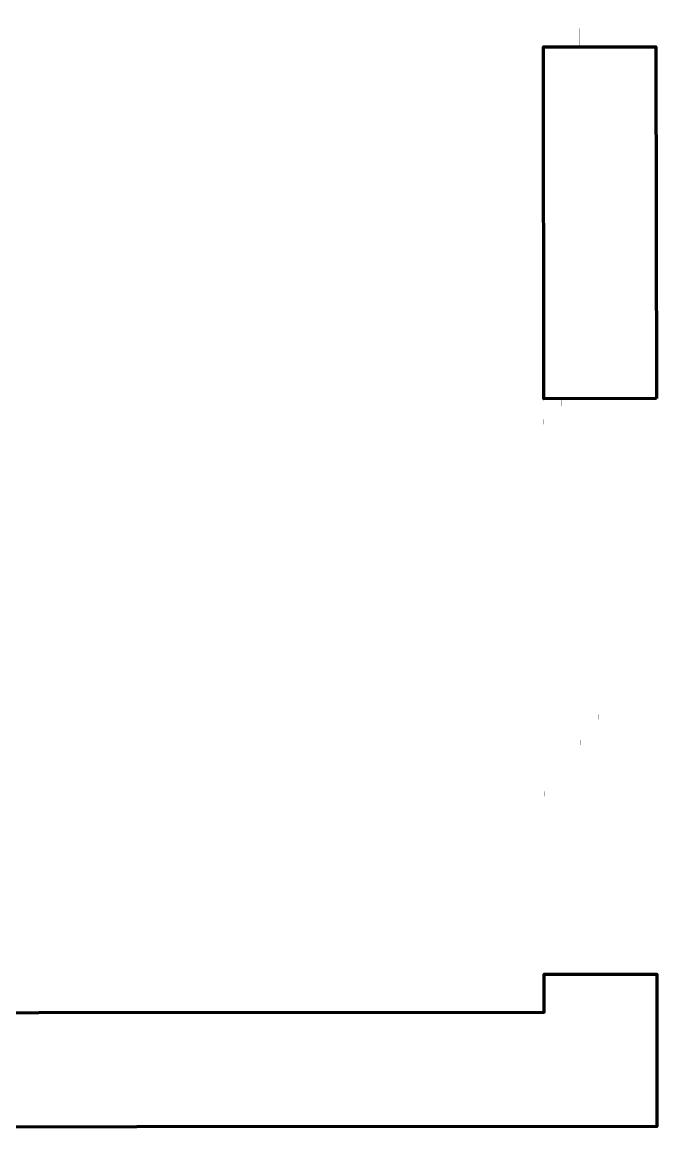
# Model space of a CAD drawing. Header units: metres. Extents: x -6.2 to 4.5, y -5 to 2.9.
# Drawn here: x 3.075 to 4.484, y -5.037 to -2.584 of the extents above; entities that cross this region are included whole.
import ezdxf

# ---------------------------------------------------------------- set-up
doc = ezdxf.new("R2010")
doc.units = ezdxf.units.M
doc.header["$LTSCALE"] = 10
doc.layers.get('0').update_dxf_attribs({"linetype": 'CONTINUOUS', "lineweight": 100})
for name, color, linetype, lineweight in [('roomitems', 2, 'CONTINUOUS', 100), ('walls', 8, 'CONTINUOUS', 100), ('windows', 3, 'CONTINUOUS', 100)]:
    doc.layers.add(name, color=color, linetype=linetype, lineweight=lineweight)

# ---------------------------------------------------------------- blocks, each defined once
blk = doc.blocks.new('W-0-0')
at = {"color": 0}
for points, const_width in [([(-532, 60), (-638.5, 60)], 0.01), ([(-638.5, 60), (-638.5, 50)], 0.01), ([(-532, 60), (-638.5, 60)], 0.01), ([(-631.8, 60), (-638.5, 60)], 0.01), ([(-638.5, 60), (-638.5, 50)], 0.01), ([(-638.5, 50), (-638.5, 40)], 0.01), ([(-638.5, 50), (-638.5, 40)], 0.01), ([(-625.1, 60), (-631.8, 60)], 0.01), ([(-618.5, 60), (-625.1, 60)], 0.01), ([(-611.8, 60), (-618.5, 60)], 0.01), ([(-605.1, 60), (-611.8, 60)], 0.01), ([(-598.5, 60), (-605.1, 60)], 0.01), ([(-591.8, 60), (-598.5, 60)], 0.01), ([(-585.1, 60), (-591.8, 60)], 0.01), ([(-578.5, 60), (-585.1, 60)], 0.01), ([(-571.8, 60), (-578.5, 60)], 0.01), ([(-565.1, 60), (-571.8, 60)], 0.01), ([(-558.5, 60), (-565.1, 60)], 0.01), ([(-558.5, 60), (-558.5, 60)], 0.01), ([(-425.6, 60), (-532, 60)], 0.01), ([(-425.6, 60), (-532, 60)], 0.01), ([(-319.2, 60), (-425.6, 60)], 0.01), ([(-319.2, 60), (-425.6, 60)], 0.01), ([(-212.8, 60), (-319.2, 60)], 0.01), ([(-212.8, 60), (-319.2, 60)], 0.01), ([(-106.4, 60), (-212.8, 60)], 0.01), ([(-106.4, 60), (-212.8, 60)], 0.01), ([(0, 60), (-106.4, 60)], 0.01), ([(0, 60), (-106.4, 60)], 0.01), ([(106.4, 60), (0, 60)], 0.01), ([(106.4, 60), (0, 60)], 0.01), ([(212.8, 60), (106.4, 60)], 0.01), ([(212.8, 60), (106.4, 60)], 0.01), ([(319.2, 60), (212.8, 60)], 0.01), ([(319.2, 60), (212.8, 60)], 0.01), ([(425.6, 60), (319.2, 60)], 0.01), ([(425.6, 60), (319.2, 60)], 0.01), ([(532, 60), (425.6, 60)], 0.01), ([(532, 60), (425.6, 60)], 0.01), ([(638.5, 60), (532, 60)], 0.01), ([(638.5, 60), (532, 60)], 0.01), ([(565.1, 60), (558.5, 60)], 0.01), ([(571.8, 60), (565.1, 60)], 0.01), ([(578.5, 60), (571.8, 60)], 0.01), ([(585.1, 60), (578.5, 60)], 0.01), ([(591.8, 60), (585.1, 60)], 0.01), ([(598.5, 60), (591.8, 60)], 0.01), ([(605.1, 60), (598.5, 60)], 0.01), ([(611.8, 60), (605.1, 60)], 0.01), ([(618.5, 60), (611.8, 60)], 0.01), ([(625.1, 60), (618.5, 60)], 0.01), ([(631.8, 60), (625.1, 60)], 0.01), ([(638.5, 60), (631.8, 60)], 0.01), ([(638.5, 50), (638.5, 60)], 0.01), ([(638.5, 60), (638.5, 60)], 0.01), ([(638.5, 50), (638.5, 60)], 0.01), ([(638.5, 40), (638.5, 50)], 0.01), ([(638.5, 40), (638.5, 50)], 0.01), ([(-638.5, 40), (-638.5, 30)], 0.01), ([(-638.5, 40), (-638.5, 30)], 0.01), ([(-638.5, 30), (-638.5, 20)], 0.01), ([(-638.5, 30), (-638.5, 20)], 0.01), ([(638.5, 30), (638.5, 40)], 0.01), ([(638.5, 30), (638.5, 40)], 0.01), ([(638.5, 20), (638.5, 30)], 0.01), ([(638.5, 20), (638.5, 30)], 0.01), ([(-638.5, 20), (-638.5, 10)], 0.01), ([(-638.5, 20), (-638.5, 10)], 0.01), ([(-638.5, 10), (-638.5, 0)], 0.01), ([(-638.5, 10), (-638.5, 0)], 0.01), ([(-638.5, 0), (-638.5, -10)], 0.01), ([(-638.5, 0), (-638.5, -10)], 0.01), ([(-40, 20), (-40, 20)], 0.04), ([(-40, 20), (-33.3, 20)], 0.04), ([(-33.3, 20), (-26.7, 20)], 0.04), ([(-26.7, 20), (-20, 20)], 0.04), ([(-20, 20), (-13.3, 20)], 0.04), ([(-13.3, 20), (-6.7, 20)], 0.04), ([(-6.7, 20), (0, 20)], 0.04), ([(0, 20), (0, 20)], 0.01), ([(0, 20), (53.2, 20)], 0.01), ([(0, 20), (6.7, 20)], 0.04), ([(6.7, 20), (13.3, 20)], 0.04), ([(13.3, 20), (20, 20)], 0.04), ([(20, 20), (26.7, 20)], 0.04), ([(26.7, 20), (33.3, 20)], 0.04), ([(33.3, 20), (40, 20)], 0.04), ([(53.2, 20), (106.4, 20)], 0.01), ([(106.4, 20), (159.6, 20)], 0.01), ([(159.6, 20), (212.8, 20)], 0.01), ([(212.8, 20), (266, 20)], 0.01), ([(266, 20), (319.2, 20)], 0.01), ([(319.2, 20), (372.4, 20)], 0.01), ([(372.4, 20), (425.6, 20)], 0.01), ([(425.6, 20), (478.8, 20)], 0.01), ([(478.8, 20), (532, 20)], 0.01), ([(532, 20), (585.3, 20)], 0.01), ([(558.5, 20), (558.5, 20)], 0.04), ([(558.5, 20), (565.1, 20)], 0.04), ([(565.1, 20), (571.8, 20)], 0.04), ([(571.8, 20), (578.5, 20)], 0.04), ([(578.5, 20), (585.1, 20)], 0.04), ([(585.1, 20), (591.8, 20)], 0.04), ([(585.3, 20), (638.5, 20)], 0.01), ([(591.8, 20), (598.5, 20)], 0.04), ([(598.5, 20), (605.1, 20)], 0.04), ([(605.1, 20), (611.8, 20)], 0.04), ([(611.8, 20), (618.5, 20)], 0.04), ([(618.5, 20), (625.1, 20)], 0.04), ([(625.1, 20), (631.8, 20)], 0.04), ([(631.8, 20), (638.5, 20)], 0.04), ([(638.5, 10), (638.5, 20)], 0.01), ([(638.5, 10), (638.5, 20)], 0.01), ([(638.5, 0), (638.5, 10)], 0.01), ([(638.5, 0), (638.5, 10)], 0.01), ([(638.5, -10), (638.5, 0)], 0.01), ([(638.5, -10), (638.5, 0)], 0.01), ([(-638.5, -10), (-638.5, -20)], 0.01), ([(-638.5, -10), (-638.5, -20)], 0.01), ([(-638.5, -20), (-638.5, -30)], 0.01), ([(-638.5, -20), (-638.5, -20)], 0.01), ([(-638.5, -20), (-585.3, -20)], 0.01), ([(-638.5, -20), (-638.5, -30)], 0.01), ([(-638.5, -20), (-638.5, -20)], 0.04), ([(-638.5, -20), (-631.8, -20)], 0.04), ([(-631.8, -20), (-625.1, -20)], 0.04), ([(-625.1, -20), (-618.5, -20)], 0.04), ([(-618.5, -20), (-611.8, -20)], 0.04), ([(-611.8, -20), (-605.1, -20)], 0.04), ([(-605.1, -20), (-598.5, -20)], 0.04), ([(-598.5, -20), (-591.8, -20)], 0.04), ([(-591.8, -20), (-585.1, -20)], 0.04), ([(-585.3, -20), (-532, -20)], 0.01), ([(-585.1, -20), (-578.5, -20)], 0.04), ([(-578.5, -20), (-571.8, -20)], 0.04), ([(-571.8, -20), (-565.1, -20)], 0.04), ([(-565.1, -20), (-558.5, -20)], 0.04), ([(-532, -20), (-478.8, -20)], 0.01), ([(-478.8, -20), (-425.6, -20)], 0.01), ([(-425.6, -20), (-372.4, -20)], 0.01), ([(-372.4, -20), (-319.2, -20)], 0.01), ([(-319.2, -20), (-266, -20)], 0.01), ([(-266, -20), (-212.8, -20)], 0.01), ([(-212.8, -20), (-159.6, -20)], 0.01), ([(-159.6, -20), (-106.4, -20)], 0.01), ([(-106.4, -20), (-53.2, -20)], 0.01), ([(-53.2, -20), (0, -20)], 0.01), ([(-40, -20), (-40, -20)], 0.04), ([(-40, -20), (-33.3, -20)], 0.04), ([(-33.3, -20), (-26.7, -20)], 0.04), ([(-26.7, -20), (-20, -20)], 0.04), ([(-20, -20), (-13.3, -20)], 0.04), ([(-13.3, -20), (-6.7, -20)], 0.04), ([(-6.7, -20), (0, -20)], 0.04), ([(0, -20), (6.7, -20)], 0.04), ([(6.7, -20), (13.3, -20)], 0.04), ([(13.3, -20), (20, -20)], 0.04), ([(20, -20), (26.7, -20)], 0.04), ([(26.7, -20), (33.3, -20)], 0.04), ([(33.3, -20), (40, -20)], 0.04), ([(638.5, -20), (638.5, -10)], 0.01), ([(638.5, -20), (638.5, -10)], 0.01), ([(638.5, -30), (638.5, -20)], 0.01), ([(638.5, -30), (638.5, -20)], 0.01), ([(-638.5, -30), (-638.5, -40)], 0.01), ([(-638.5, -30), (-638.5, -40)], 0.01), ([(-638.5, -40), (-638.5, -50)], 0.01), ([(-638.5, -40), (-638.5, -50)], 0.01), ([(638.5, -40), (638.5, -30)], 0.01), ([(638.5, -40), (638.5, -30)], 0.01), ([(638.5, -50), (638.5, -40)], 0.01), ([(638.5, -50), (638.5, -40)], 0.01), ([(-638.5, -50), (-638.5, -60)], 0.01), ([(-638.5, -50), (-638.5, -60)], 0.01), ([(-638.5, -60), (-638.5, -60)], 0.01), ([(-638.5, -60), (-532, -60)], 0.01), ([(-638.5, -60), (-638.5, -60)], 0.01), ([(-638.5, -60), (-638.5, -60)], 0.01), ([(-638.5, -60), (-638.5, -60)], 0.01), ([(-638.5, -60), (-532, -60)], 0.01), ([(-638.5, -60), (-631.8, -60)], 0.01), ([(-631.8, -60), (-625.1, -60)], 0.01), ([(-625.1, -60), (-618.5, -60)], 0.01), ([(-618.5, -60), (-611.8, -60)], 0.01), ([(-611.8, -60), (-605.1, -60)], 0.01), ([(-605.1, -60), (-598.5, -60)], 0.01), ([(-598.5, -60), (-591.8, -60)], 0.01), ([(-591.8, -60), (-585.1, -60)], 0.01), ([(-585.1, -60), (-578.5, -60)], 0.01), ([(-578.5, -60), (-571.8, -60)], 0.01), ([(-571.8, -60), (-565.1, -60)], 0.01), ([(-565.1, -60), (-558.5, -60)], 0.01), ([(-532, -60), (-425.6, -60)], 0.01), ([(-532, -60), (-425.6, -60)], 0.01), ([(-425.6, -60), (-319.2, -60)], 0.01), ([(-425.6, -60), (-319.2, -60)], 0.01), ([(-319.2, -60), (-212.8, -60)], 0.01), ([(-319.2, -60), (-212.8, -60)], 0.01), ([(-212.8, -60), (-106.4, -60)], 0.01), ([(-212.8, -60), (-106.4, -60)], 0.01), ([(-106.4, -60), (0, -60)], 0.01), ([(-106.4, -60), (0, -60)], 0.01), ([(0, -60), (106.4, -60)], 0.01), ([(0, -60), (106.4, -60)], 0.01), ([(106.4, -60), (212.8, -60)], 0.01), ([(106.4, -60), (212.8, -60)], 0.01), ([(212.8, -60), (319.2, -60)], 0.01), ([(212.8, -60), (319.2, -60)], 0.01), ([(319.2, -60), (425.6, -60)], 0.01), ([(319.2, -60), (425.6, -60)], 0.01), ([(425.6, -60), (532, -60)], 0.01), ([(425.6, -60), (532, -60)], 0.01), ([(532, -60), (638.5, -60)], 0.01), ([(532, -60), (638.5, -60)], 0.01), ([(558.5, -60), (558.5, -60)], 0.01), ([(558.5, -60), (565.1, -60)], 0.01), ([(565.1, -60), (571.8, -60)], 0.01), ([(571.8, -60), (578.5, -60)], 0.01), ([(578.5, -60), (585.1, -60)], 0.01), ([(585.1, -60), (591.8, -60)], 0.01), ([(591.8, -60), (598.5, -60)], 0.01), ([(598.5, -60), (605.1, -60)], 0.01), ([(605.1, -60), (611.8, -60)], 0.01), ([(611.8, -60), (618.5, -60)], 0.01), ([(618.5, -60), (625.1, -60)], 0.01), ([(625.1, -60), (631.8, -60)], 0.01), ([(631.8, -60), (638.5, -60)], 0.01), ([(638.5, -60), (638.5, -50)], 0.01), ([(638.5, -60), (638.5, -50)], 0.01)]:
    blk.add_lwpolyline(points, dxfattribs=dict(at, const_width=const_width))
blk = doc.blocks.new('W-0-1')
at = {"color": 0}
for points, const_width in [([(-416.7, 60), (-500, 60)], 0.01), ([(-500, 60), (-500, 50)], 0.01), ([(-416.7, 60), (-500, 60)], 0.01), ([(-493.3, 60), (-500, 60)], 0.01), ([(-500, 60), (-500, 50)], 0.01), ([(-500, 50), (-500, 40)], 0.01), ([(-500, 50), (-500, 40)], 0.01), ([(-486.7, 60), (-493.3, 60)], 0.01), ([(-480, 60), (-486.7, 60)], 0.01), ([(-473.3, 60), (-480, 60)], 0.01), ([(-466.7, 60), (-473.3, 60)], 0.01), ([(-460, 60), (-466.7, 60)], 0.01), ([(-453.3, 60), (-460, 60)], 0.01), ([(-446.7, 60), (-453.3, 60)], 0.01), ([(-440, 60), (-446.7, 60)], 0.01), ([(-433.3, 60), (-440, 60)], 0.01), ([(-426.7, 60), (-433.3, 60)], 0.01), ([(-420, 60), (-426.7, 60)], 0.01), ([(-420, 60), (-420, 60)], 0.01), ([(-333.3, 60), (-416.7, 60)], 0.01), ([(-333.3, 60), (-416.7, 60)], 0.01), ([(-250, 60), (-333.3, 60)], 0.01), ([(-250, 60), (-333.3, 60)], 0.01), ([(-166.7, 60), (-250, 60)], 0.01), ([(-166.7, 60), (-250, 60)], 0.01), ([(-83.3, 60), (-166.7, 60)], 0.01), ([(-83.3, 60), (-166.7, 60)], 0.01), ([(0, 60), (-83.3, 60)], 0.01), ([(0, 60), (-83.3, 60)], 0.01), ([(83.3, 60), (0, 60)], 0.01), ([(83.3, 60), (0, 60)], 0.01), ([(166.7, 60), (83.3, 60)], 0.01), ([(166.7, 60), (83.3, 60)], 0.01), ([(250, 60), (166.7, 60)], 0.01), ([(250, 60), (166.7, 60)], 0.01), ([(333.3, 60), (250, 60)], 0.01), ([(333.3, 60), (250, 60)], 0.01), ([(416.7, 60), (333.3, 60)], 0.01), ([(416.7, 60), (333.3, 60)], 0.01), ([(500, 60), (416.7, 60)], 0.01), ([(500, 60), (416.7, 60)], 0.01), ([(426.7, 60), (420, 60)], 0.01), ([(433.3, 60), (426.7, 60)], 0.01), ([(440, 60), (433.3, 60)], 0.01), ([(446.7, 60), (440, 60)], 0.01), ([(453.3, 60), (446.7, 60)], 0.01), ([(460, 60), (453.3, 60)], 0.01), ([(466.7, 60), (460, 60)], 0.01), ([(473.3, 60), (466.7, 60)], 0.01), ([(480, 60), (473.3, 60)], 0.01), ([(486.7, 60), (480, 60)], 0.01), ([(493.3, 60), (486.7, 60)], 0.01), ([(500, 60), (493.3, 60)], 0.01), ([(500, 50), (500, 60)], 0.01), ([(500, 60), (500, 60)], 0.01), ([(500, 50), (500, 60)], 0.01), ([(500, 40), (500, 50)], 0.01), ([(500, 40), (500, 50)], 0.01), ([(-500, 40), (-500, 30)], 0.01), ([(-500, 40), (-500, 30)], 0.01), ([(-500, 30), (-500, 20)], 0.01), ([(-500, 30), (-500, 20)], 0.01), ([(500, 30), (500, 40)], 0.01), ([(500, 30), (500, 40)], 0.01), ([(500, 20), (500, 30)], 0.01), ([(500, 20), (500, 30)], 0.01), ([(-500, 20), (-500, 10)], 0.01), ([(-500, 20), (-500, 20)], 0.01), ([(-500, 20), (-416.7, 20)], 0.01), ([(-500, 20), (-500, 10)], 0.01), ([(-500, 20), (-500, 20)], 0.04), ([(-500, 20), (-493.3, 20)], 0.04), ([(-500, 10), (-500, 0)], 0.01), ([(-500, 10), (-500, 0)], 0.01), ([(-500, 0), (-500, -10)], 0.01), ([(-500, 0), (-500, -10)], 0.01), ([(-493.3, 20), (-486.7, 20)], 0.04), ([(-486.7, 20), (-480, 20)], 0.04), ([(-480, 20), (-473.3, 20)], 0.04), ([(-473.3, 20), (-466.7, 20)], 0.04), ([(-466.7, 20), (-460, 20)], 0.04), ([(-460, 20), (-453.3, 20)], 0.04), ([(-453.3, 20), (-446.7, 20)], 0.04), ([(-446.7, 20), (-440, 20)], 0.04), ([(-440, 20), (-433.3, 20)], 0.04), ([(-433.3, 20), (-426.7, 20)], 0.04), ([(-426.7, 20), (-420, 20)], 0.04), ([(-416.7, 20), (-333.3, 20)], 0.01), ([(-333.3, 20), (-250, 20)], 0.01), ([(-250, 20), (-166.7, 20)], 0.01), ([(-166.7, 20), (-83.3, 20)], 0.01), ([(-83.3, 20), (0, 20)], 0.01), ([(0, 20), (83.3, 20)], 0.01), ([(83.3, 20), (166.7, 20)], 0.01), ([(166.7, 20), (250, 20)], 0.01), ([(250, 20), (333.3, 20)], 0.01), ([(333.3, 20), (416.7, 20)], 0.01), ([(416.7, 20), (500, 20)], 0.01), ([(420, 20), (420, 20)], 0.04), ([(420, 20), (426.7, 20)], 0.04), ([(426.7, 20), (433.3, 20)], 0.04), ([(433.3, 20), (440, 20)], 0.04), ([(440, 20), (446.7, 20)], 0.04), ([(446.7, 20), (453.3, 20)], 0.04), ([(453.3, 20), (460, 20)], 0.04), ([(460, 20), (466.7, 20)], 0.04), ([(466.7, 20), (473.3, 20)], 0.04), ([(473.3, 20), (480, 20)], 0.04), ([(480, 20), (486.7, 20)], 0.04), ([(486.7, 20), (493.3, 20)], 0.04), ([(493.3, 20), (500, 20)], 0.04), ([(500, 10), (500, 20)], 0.01), ([(500, 10), (500, 20)], 0.01), ([(500, 0), (500, 10)], 0.01), ([(500, 0), (500, 10)], 0.01), ([(500, -10), (500, 0)], 0.01), ([(500, -10), (500, 0)], 0.01), ([(-500, -10), (-500, -20)], 0.01), ([(-500, -10), (-500, -20)], 0.01), ([(-500, -20), (-500, -30)], 0.01), ([(-500, -20), (-500, -20)], 0.01), ([(-500, -20), (-416.7, -20)], 0.01), ([(-500, -20), (-500, -30)], 0.01), ([(-500, -20), (-500, -20)], 0.04), ([(-500, -20), (-493.3, -20)], 0.04), ([(-493.3, -20), (-486.7, -20)], 0.04), ([(-486.7, -20), (-480, -20)], 0.04), ([(-480, -20), (-473.3, -20)], 0.04), ([(-473.3, -20), (-466.7, -20)], 0.04), ([(-466.7, -20), (-460, -20)], 0.04), ([(-460, -20), (-453.3, -20)], 0.04), ([(-453.3, -20), (-446.7, -20)], 0.04), ([(-446.7, -20), (-440, -20)], 0.04), ([(-440, -20), (-433.3, -20)], 0.04), ([(-433.3, -20), (-426.7, -20)], 0.04), ([(-426.7, -20), (-420, -20)], 0.04), ([(-416.7, -20), (-333.3, -20)], 0.01), ([(-333.3, -20), (-250, -20)], 0.01), ([(-250, -20), (-166.7, -20)], 0.01), ([(-166.7, -20), (-83.3, -20)], 0.01), ([(-83.3, -20), (0, -20)], 0.01), ([(0, -20), (83.3, -20)], 0.01), ([(83.3, -20), (166.7, -20)], 0.01), ([(166.7, -20), (250, -20)], 0.01), ([(250, -20), (333.3, -20)], 0.01), ([(333.3, -20), (416.7, -20)], 0.01), ([(416.7, -20), (500, -20)], 0.01), ([(420, -20), (420, -20)], 0.04), ([(420, -20), (426.7, -20)], 0.04), ([(426.7, -20), (433.3, -20)], 0.04), ([(433.3, -20), (440, -20)], 0.04), ([(440, -20), (446.7, -20)], 0.04), ([(446.7, -20), (453.3, -20)], 0.04), ([(453.3, -20), (460, -20)], 0.04), ([(460, -20), (466.7, -20)], 0.04), ([(466.7, -20), (473.3, -20)], 0.04), ([(473.3, -20), (480, -20)], 0.04), ([(480, -20), (486.7, -20)], 0.04), ([(486.7, -20), (493.3, -20)], 0.04), ([(493.3, -20), (500, -20)], 0.04), ([(500, -20), (500, -10)], 0.01), ([(500, -20), (500, -10)], 0.01), ([(500, -30), (500, -20)], 0.01), ([(500, -30), (500, -20)], 0.01), ([(-500, -30), (-500, -40)], 0.01), ([(-500, -30), (-500, -40)], 0.01), ([(-500, -40), (-500, -50)], 0.01), ([(-500, -40), (-500, -50)], 0.01), ([(500, -40), (500, -30)], 0.01), ([(500, -40), (500, -30)], 0.01), ([(500, -50), (500, -40)], 0.01), ([(500, -50), (500, -40)], 0.01), ([(-500, -50), (-500, -60)], 0.01), ([(-500, -50), (-500, -60)], 0.01), ([(-500, -60), (-500, -60)], 0.01), ([(-500, -60), (-416.7, -60)], 0.01), ([(-500, -60), (-500, -60)], 0.01), ([(-500, -60), (-500, -60)], 0.01), ([(-500, -60), (-500, -60)], 0.01), ([(-500, -60), (-500, -60)], 0.01), ([(-500, -60), (-500, -60)], 0.01), ([(-500, -60), (-500, -60)], 0.01), ([(-500, -60), (-500, -60)], 0.01), ([(-500, -60), (-500, -60)], 0.01), ([(-500, -60), (-500, -60)], 0.01), ([(-500, -60), (-500, -60)], 0.01), ([(-500, -60), (-500, -60)], 0.01), ([(-500, -60), (-500, -60)], 0.01), ([(-500, -60), (-500, -60)], 0.01), ([(-500, -60), (-500, -60)], 0.01), ([(-500, -60), (-500, -60)], 0.01), ([(-500, -60), (-416.7, -60)], 0.01), ([(-500, -60), (-493.3, -60)], 0.01), ([(-493.3, -60), (-486.7, -60)], 0.01), ([(-486.7, -60), (-480, -60)], 0.01), ([(-480, -60), (-473.3, -60)], 0.01), ([(-473.3, -60), (-466.7, -60)], 0.01), ([(-466.7, -60), (-460, -60)], 0.01), ([(-460, -60), (-453.3, -60)], 0.01), ([(-453.3, -60), (-446.7, -60)], 0.01), ([(-446.7, -60), (-440, -60)], 0.01), ([(-440, -60), (-433.3, -60)], 0.01), ([(-433.3, -60), (-426.7, -60)], 0.01), ([(-426.7, -60), (-420, -60)], 0.01), ([(-416.7, -60), (-333.3, -60)], 0.01), ([(-416.7, -60), (-333.3, -60)], 0.01), ([(-333.3, -60), (-250, -60)], 0.01), ([(-333.3, -60), (-250, -60)], 0.01), ([(-250, -60), (-166.7, -60)], 0.01), ([(-250, -60), (-166.7, -60)], 0.01), ([(-166.7, -60), (-83.3, -60)], 0.01), ([(-166.7, -60), (-83.3, -60)], 0.01), ([(-83.3, -60), (0, -60)], 0.01), ([(-83.3, -60), (0, -60)], 0.01), ([(0, -60), (83.3, -60)], 0.01), ([(0, -60), (83.3, -60)], 0.01), ([(83.3, -60), (166.7, -60)], 0.01), ([(83.3, -60), (166.7, -60)], 0.01), ([(166.7, -60), (250, -60)], 0.01), ([(166.7, -60), (250, -60)], 0.01), ([(250, -60), (333.3, -60)], 0.01), ([(250, -60), (333.3, -60)], 0.01), ([(333.3, -60), (416.7, -60)], 0.01), ([(333.3, -60), (416.7, -60)], 0.01), ([(416.7, -60), (500, -60)], 0.01), ([(416.7, -60), (500, -60)], 0.01), ([(420, -60), (420, -60)], 0.01), ([(420, -60), (426.7, -60)], 0.01), ([(426.7, -60), (433.3, -60)], 0.01), ([(433.3, -60), (440, -60)], 0.01), ([(440, -60), (446.7, -60)], 0.01), ([(446.7, -60), (453.3, -60)], 0.01), ([(453.3, -60), (460, -60)], 0.01), ([(460, -60), (466.7, -60)], 0.01), ([(466.7, -60), (473.3, -60)], 0.01), ([(473.3, -60), (480, -60)], 0.01), ([(480, -60), (486.7, -60)], 0.01), ([(486.7, -60), (493.3, -60)], 0.01), ([(493.3, -60), (500, -60)], 0.01), ([(500, -60), (500, -50)], 0.01), ([(500, -60), (500, -50)], 0.01)]:
    blk.add_lwpolyline(points, dxfattribs=dict(at, const_width=const_width))
blk = doc.blocks.new('F-0-4')
at = {"color": 0, "const_width": 0.01}
for points in [[(-395.9, 175), (-395.9, 175)], [(-395.9, 175), (-329.9, 175)], [(-395.9, 145.8), (-395.9, 175)], [(-395.9, 175), (-395.9, 175)], [(-395.9, 175), (-395.9, 175)], [(-329.9, 175), (-263.9, 175)], [(-263.9, 175), (-197.9, 175)], [(-197.9, 175), (-132, 175)], [(-132, 175), (-66, 175)], [(-66, 175), (0, 175)], [(0, 175), (66, 175)], [(66, 175), (132, 175)], [(132, 175), (197.9, 175)], [(197.9, 175), (263.9, 175)], [(263.9, 175), (329.9, 175)], [(329.9, 175), (395.9, 175)], [(395.9, 175), (395.9, 145.8)], [(-395.9, 116.6), (-395.9, 145.8)], [(395.9, 145.8), (395.9, 116.6)], [(-395.9, 87.5), (-395.9, 116.6)], [(395.9, 116.6), (395.9, 87.5)], [(-395.9, 58.3), (-395.9, 87.5)], [(395.9, 87.5), (395.9, 58.3)], [(-395.9, 29.2), (-395.9, 58.3)], [(395.9, 58.3), (395.9, 29.2)], [(-395.9, 0), (-395.9, 29.2)], [(395.9, 29.2), (395.9, 0)], [(-395.9, -29.2), (-395.9, 0)], [(395.9, 0), (395.9, -29.2)], [(-395.9, -58.3), (-395.9, -29.2)], [(395.9, -29.2), (395.9, -58.3)], [(-395.9, -87.5), (-395.9, -58.3)], [(395.9, -58.3), (395.9, -87.5)], [(-395.9, -116.6), (-395.9, -87.5)], [(395.9, -87.5), (395.9, -116.6)], [(-395.9, -145.8), (-395.9, -116.6)], [(395.9, -116.6), (395.9, -145.8)], [(-395.9, -175), (-395.9, -145.8)], [(395.9, -145.8), (395.9, -175)], [(-395.9, -175), (-395.9, -175)], [(-395.9, -175), (-329.9, -175)], [(-329.9, -175), (-395.9, -175)], [(-329.9, -175), (-263.9, -175)], [(-263.9, -175), (-329.9, -175)], [(-263.9, -175), (-197.9, -175)], [(-197.9, -175), (-263.9, -175)], [(-197.9, -175), (-132, -175)], [(-132, -175), (-197.9, -175)], [(-132, -175), (-66, -175)], [(-66, -175), (-132, -175)], [(-66, -175), (0, -175)], [(0, -175), (-66, -175)], [(0, -175), (66, -175)], [(66, -175), (0, -175)], [(66, -175), (132, -175)], [(132, -175), (66, -175)], [(132, -175), (197.9, -175)], [(197.9, -175), (132, -175)], [(197.9, -175), (263.9, -175)], [(263.9, -175), (197.9, -175)], [(263.9, -175), (329.9, -175)], [(329.9, -175), (263.9, -175)], [(329.9, -175), (395.9, -175)], [(395.9, -175), (329.9, -175)]]:
    blk.add_lwpolyline(points, dxfattribs=at)
blk = doc.blocks.new('F-0-6')
at = {"color": 0, "const_width": 0.01}
for points in [[(-209.1, 204), (-209.1, 204)], [(-209.1, 204), (-174.3, 204)], [(-209.1, 171.2), (-209.1, 204)], [(-209.1, 204), (-209.1, 204)], [(-209.1, 204), (-209.1, 204)], [(-174.3, 204), (-139.4, 204)], [(-139.4, 204), (-104.6, 204)], [(-104.6, 204), (-69.7, 204)], [(-69.7, 204), (-34.9, 204)], [(-34.9, 204), (0, 204)], [(0, 204), (34.9, 204)], [(34.9, 204), (69.7, 204)], [(69.7, 204), (104.6, 204)], [(104.6, 204), (139.4, 204)], [(139.4, 204), (174.3, 204)], [(174.3, 204), (209.1, 204)], [(209.1, 204), (209.1, 171.2)], [(-209.1, 138.3), (-209.1, 171.2)], [(209.1, 171.2), (209.1, 138.3)], [(-209.1, 105.4), (-209.1, 138.3)], [(209.1, 138.3), (209.1, 105.4)], [(-209.1, 72.5), (-209.1, 105.4)], [(209.1, 105.4), (209.1, 72.5)], [(-209.1, 39.7), (-209.1, 72.5)], [(209.1, 72.5), (209.1, 39.7)], [(-209.1, 6.8), (-209.1, 39.7)], [(209.1, 39.7), (209.1, 6.8)], [(-209.1, -26.1), (-209.1, 6.8)], [(209.1, 6.8), (209.1, -26.1)], [(-209.1, -58.9), (-209.1, -26.1)], [(209.1, -26.1), (209.1, -58.9)], [(-209.1, -91.8), (-209.1, -58.9)], [(209.1, -58.9), (209.1, -91.8)], [(-209.1, -124.7), (-209.1, -91.8)], [(209.1, -91.8), (209.1, -124.7)], [(-209.1, -157.6), (-209.1, -124.7)], [(209.1, -124.7), (209.1, -157.6)], [(-209.1, -190.4), (-209.1, -157.6)], [(209.1, -157.6), (209.1, -190.4)], [(-174.3, -190.4), (-209.1, -190.4)], [(-209.1, -190.4), (-209.1, -190.4)], [(-209.1, -190.4), (-174.3, -190.4)], [(-209.1, -191.6), (-209.1, -190.4)], [(-209.1, -190.4), (-209.1, -190.4)], [(-209.1, -190.4), (-209.1, -190.4)], [(-209.1, -192.7), (-209.1, -191.6)], [(-209.1, -193.8), (-209.1, -192.7)], [(-209.1, -195), (-209.1, -193.8)], [(-209.1, -196.1), (-209.1, -195)], [(-209.1, -197.2), (-209.1, -196.1)], [(-139.4, -190.4), (-174.3, -190.4)], [(-174.3, -190.4), (-139.4, -190.4)], [(-104.6, -190.4), (-139.4, -190.4)], [(-139.4, -190.4), (-104.6, -190.4)], [(-69.7, -190.4), (-104.6, -190.4)], [(-104.6, -190.4), (-69.7, -190.4)], [(-34.9, -190.4), (-69.7, -190.4)], [(-69.7, -190.4), (-34.9, -190.4)], [(0, -190.4), (-34.9, -190.4)], [(-34.9, -190.4), (0, -190.4)], [(34.9, -190.4), (0, -190.4)], [(0, -190.4), (34.9, -190.4)], [(0, -191.6), (0, -190.4)], [(0, -192.7), (0, -191.6)], [(0, -193.8), (0, -192.7)], [(0, -195), (0, -193.8)], [(0, -196.1), (0, -195)], [(0, -197.2), (0, -196.1)], [(69.7, -190.4), (34.9, -190.4)], [(34.9, -190.4), (69.7, -190.4)], [(104.6, -190.4), (69.7, -190.4)], [(69.7, -190.4), (104.6, -190.4)], [(139.4, -190.4), (104.6, -190.4)], [(104.6, -190.4), (139.4, -190.4)], [(174.3, -190.4), (139.4, -190.4)], [(139.4, -190.4), (174.3, -190.4)], [(209.1, -190.4), (174.3, -190.4)], [(174.3, -190.4), (209.1, -190.4)], [(209.1, -190.4), (209.1, -191.6)], [(209.1, -191.6), (209.1, -192.7)], [(209.1, -192.7), (209.1, -193.8)], [(209.1, -193.8), (209.1, -195)], [(209.1, -195), (209.1, -196.1)], [(209.1, -196.1), (209.1, -197.2)], [(-209.1, -198.4), (-209.1, -197.2)], [(-209.1, -199.5), (-209.1, -198.4)], [(-209.1, -200.6), (-209.1, -199.5)], [(-209.1, -201.8), (-209.1, -200.6)], [(-209.1, -202.9), (-209.1, -201.8)], [(-209.1, -204), (-209.1, -202.9)], [(-174.3, -204), (-209.1, -204)], [(-139.4, -204), (-174.3, -204)], [(-104.6, -204), (-139.4, -204)], [(-69.7, -204), (-104.6, -204)], [(-34.9, -204), (-69.7, -204)], [(0, -204), (-34.9, -204)], [(-28.4, -212.5), (-28.3, -212.4)], [(-28.4, -212.6), (-28.4, -212.5)], [(-28.4, -212.5), (-28.4, -212.5)], [(-28.4, -212.7), (-28.4, -212.6)], [(-28.4, -212.8), (-28.4, -212.7)], [(-28.4, -212.9), (-28.4, -212.8)], [(-28.4, -213.6), (-28.4, -212.9)], [(-28.4, -214.2), (-28.4, -213.6)], [(-28.4, -214.9), (-28.4, -214.2)], [(-28.4, -215.6), (-28.4, -214.9)], [(-28.4, -216.3), (-28.4, -215.6)], [(-28.4, -217), (-28.4, -216.3)], [(-28.4, -217.6), (-28.4, -217)], [(-28.4, -218.3), (-28.4, -217.6)], [(-28.4, -219), (-28.4, -218.3)], [(-28.4, -219.7), (-28.4, -219)], [(-28.4, -220.4), (-28.4, -219.7)], [(-28.4, -221), (-28.4, -220.4)], [(-28.3, -212.4), (-28.3, -212.3)], [(-28.3, -212.3), (-28.2, -212.3)], [(-28.2, -212.3), (-28.2, -212.2)], [(-28.2, -212.2), (-28.1, -212.2)], [(-28.1, -212.2), (-28.1, -212.2)], [(-28.1, -212.2), (-28, -212.2)], [(-28, -212.2), (-28, -212.2)], [(-28, -212.2), (-27.6, -212.2)], [(-28, -212.2), (-28, -212.2)], [(-28, -212.2), (-28, -212.2)], [(-28, -212.2), (-28, -212.2)], [(-28, -212.2), (-28, -212.2)], [(-28, -212.2), (-28, -212.2)], [(-28, -212.2), (-28, -212.2)], [(-28, -212.2), (-28, -212.2)], [(-28, -212.2), (-28, -212.2)], [(-28, -212.2), (-28, -212.2)], [(-28, -212.2), (-28, -212.2)], [(-28, -212.2), (-28, -212.2)], [(-28, -212.2), (-28, -212.2)], [(-28, -212.2), (-28, -212.2)], [(-28, -212.2), (-28, -212.2)], [(-27.6, -204), (-27.6, -204)], [(-27.6, -204), (-27.3, -204)], [(-27.6, -204.7), (-27.6, -204)], [(-27.6, -204), (-27.6, -204)], [(-27.6, -204), (-27.6, -204)], [(-27.6, -205.4), (-27.6, -204.7)], [(-27.6, -206.1), (-27.6, -205.4)], [(-27.6, -206.8), (-27.6, -206.1)], [(-27.6, -207.4), (-27.6, -206.8)], [(-27.6, -208.1), (-27.6, -207.4)], [(-27.6, -208.8), (-27.6, -208.1)], [(-27.6, -209.5), (-27.6, -208.8)], [(-27.6, -210.2), (-27.6, -209.5)], [(-27.6, -210.8), (-27.6, -210.2)], [(-27.6, -211.5), (-27.6, -210.8)], [(-27.6, -212.2), (-27.6, -211.5)], [(-27.3, -212.2), (-27.6, -212.2)], [(-27.6, -212.2), (-27.1, -212.2)], [(-27.3, -204), (-26.9, -204)], [(-26.9, -212.2), (-27.3, -212.2)], [(-27.1, -212.2), (-26.7, -212.2)], [(-26.9, -204), (-26.6, -204)], [(-26.6, -212.2), (-26.9, -212.2)], [(-26.7, -212.2), (-26.2, -212.2)], [(-26.6, -204), (-26.2, -204)], [(-26.2, -212.2), (-26.6, -212.2)], [(-26.2, -204), (-25.9, -204)], [(-25.9, -212.2), (-26.2, -212.2)], [(-26.2, -212.2), (-25.8, -212.2)], [(-25.9, -204), (-25.5, -204)], [(-25.5, -212.2), (-25.9, -212.2)], [(-25.8, -212.2), (-25.3, -212.2)], [(-25.5, -204), (-25.2, -204)], [(-25.2, -212.2), (-25.5, -212.2)], [(-25.3, -212.2), (-24.9, -212.2)], [(-25.2, -204), (-24.8, -204)], [(-24.8, -212.2), (-25.2, -212.2)], [(-24.9, -212.2), (-24.4, -212.2)], [(-24.8, -204), (-24.5, -204)], [(-24.5, -212.2), (-24.8, -212.2)], [(-24.5, -204), (-24.1, -204)], [(-24.1, -212.2), (-24.5, -212.2)], [(-24.4, -212.2), (-23.9, -212.2)], [(-24.1, -204), (-23.8, -204)], [(-23.8, -212.2), (-24.1, -212.2)], [(-23.9, -212.2), (-23.5, -212.2)], [(-23.8, -204), (-23.4, -204)], [(-23.4, -212.2), (-23.8, -212.2)], [(-23.5, -212.2), (-23, -212.2)], [(-23.4, -204), (-23.4, -204.7)], [(-23.4, -204.7), (-23.4, -205.4)], [(-23.4, -205.4), (-23.4, -206.1)], [(-23.4, -206.1), (-23.4, -206.8)], [(-23.4, -206.8), (-23.4, -207.4)], [(-23.4, -207.4), (-23.4, -208.1)], [(-23.4, -208.1), (-23.4, -208.8)], [(-23.4, -208.8), (-23.4, -209.5)], [(-23.4, -209.5), (-23.4, -210.2)], [(-23.4, -210.2), (-23.4, -210.8)], [(-23.4, -210.8), (-23.4, -211.5)], [(-23.4, -211.5), (-23.4, -212.2)], [(-23, -212.2), (-22.6, -212.2)], [(-22.6, -212.2), (-22.5, -212.2)], [(-22.5, -212.2), (-22.5, -212.2)], [(-22.5, -212.2), (-22.4, -212.2)], [(-22.4, -212.2), (-22.4, -212.3)], [(-22.4, -212.3), (-22.3, -212.3)], [(-22.3, -212.3), (-22.3, -212.4)], [(-22.3, -212.4), (-22.3, -212.5)], [(-22.3, -212.5), (-22.2, -212.5)], [(-22.2, -212.5), (-22.2, -212.6)], [(-22.2, -212.6), (-22.2, -212.7)], [(-22.2, -212.7), (-22.2, -212.8)], [(-22.2, -212.8), (-22.2, -212.9)], [(-22.2, -212.9), (-22.2, -213.6)], [(-22.2, -213.6), (-22.2, -214.2)], [(-22.2, -214.2), (-22.2, -214.9)], [(-22.2, -214.9), (-22.2, -215.6)], [(-22.2, -215.6), (-22.2, -216.3)], [(-22.2, -216.3), (-22.2, -217)], [(-22.2, -217), (-22.2, -217.6)], [(-22.2, -217.6), (-22.2, -218.3)], [(-22.2, -218.3), (-22.2, -219)], [(-22.2, -219), (-22.2, -219.7)], [(-22.2, -219.7), (-22.2, -220.4)], [(-22.2, -220.4), (-22.2, -221)], [(0, -198.4), (0, -197.2)], [(0, -199.5), (0, -198.4)], [(0, -200.6), (0, -199.5)], [(0, -201.8), (0, -200.6)], [(0, -202.9), (0, -201.8)], [(0, -204), (0, -202.9)], [(34.9, -204), (0, -204)], [(0, -204), (0, -204)], [(22.2, -212.6), (22.2, -212.5)], [(22.2, -212.5), (22.3, -212.5)], [(22.2, -212.7), (22.2, -212.6)], [(22.2, -212.8), (22.2, -212.7)], [(22.2, -212.9), (22.2, -212.8)], [(22.2, -213.6), (22.2, -212.9)], [(22.2, -214.2), (22.2, -213.6)], [(22.2, -214.9), (22.2, -214.2)], [(22.2, -215.6), (22.2, -214.9)], [(22.2, -216.3), (22.2, -215.6)], [(22.2, -217), (22.2, -216.3)], [(22.2, -217.6), (22.2, -217)], [(22.2, -218.3), (22.2, -217.6)], [(22.2, -219), (22.2, -218.3)], [(22.2, -219.7), (22.2, -219)], [(22.2, -220.4), (22.2, -219.7)], [(22.2, -221), (22.2, -220.4)], [(22.3, -212.4), (22.3, -212.3)], [(22.3, -212.3), (22.4, -212.3)], [(22.3, -212.5), (22.3, -212.4)], [(22.4, -212.3), (22.4, -212.2)], [(22.4, -212.2), (22.5, -212.2)], [(22.5, -212.2), (22.5, -212.2)], [(22.5, -212.2), (22.6, -212.2)], [(22.6, -212.2), (22.6, -212.2)], [(22.6, -212.2), (23, -212.2)], [(22.6, -212.2), (22.6, -212.2)], [(22.6, -212.2), (22.6, -212.2)], [(22.6, -212.2), (22.6, -212.2)], [(22.6, -212.2), (22.6, -212.2)], [(22.6, -212.2), (22.6, -212.2)], [(22.6, -212.2), (22.6, -212.2)], [(22.6, -212.2), (22.6, -212.2)], [(22.6, -212.2), (22.6, -212.2)], [(22.6, -212.2), (22.6, -212.2)], [(22.6, -212.2), (22.6, -212.2)], [(22.6, -212.2), (22.6, -212.2)], [(22.6, -212.2), (22.6, -212.2)], [(22.6, -212.2), (22.6, -212.2)], [(22.6, -212.2), (22.6, -212.2)], [(23, -212.2), (23.5, -212.2)], [(23.4, -204), (23.4, -204)], [(23.4, -204), (23.8, -204)], [(23.4, -204.7), (23.4, -204)], [(23.4, -204), (23.4, -204)], [(23.4, -204), (23.4, -204)], [(23.4, -205.4), (23.4, -204.7)], [(23.4, -206.1), (23.4, -205.4)], [(23.4, -206.8), (23.4, -206.1)], [(23.4, -207.4), (23.4, -206.8)], [(23.4, -208.1), (23.4, -207.4)], [(23.4, -208.8), (23.4, -208.1)], [(23.4, -209.5), (23.4, -208.8)], [(23.4, -210.2), (23.4, -209.5)], [(23.4, -210.8), (23.4, -210.2)], [(23.4, -211.5), (23.4, -210.8)], [(23.4, -212.2), (23.4, -211.5)], [(23.8, -212.2), (23.4, -212.2)], [(23.5, -212.2), (23.9, -212.2)], [(23.8, -204), (24.1, -204)], [(24.1, -212.2), (23.8, -212.2)], [(23.9, -212.2), (24.4, -212.2)], [(24.1, -204), (24.5, -204)], [(24.5, -212.2), (24.1, -212.2)], [(24.4, -212.2), (24.9, -212.2)], [(24.5, -204), (24.8, -204)], [(24.8, -212.2), (24.5, -212.2)], [(24.8, -204), (25.2, -204)], [(25.2, -212.2), (24.8, -212.2)], [(24.9, -212.2), (25.3, -212.2)], [(25.2, -204), (25.5, -204)], [(25.5, -212.2), (25.2, -212.2)], [(25.3, -212.2), (25.8, -212.2)], [(25.5, -204), (25.9, -204)], [(25.9, -212.2), (25.5, -212.2)], [(25.8, -212.2), (26.2, -212.2)], [(25.9, -204), (26.2, -204)], [(26.2, -212.2), (25.9, -212.2)], [(26.2, -204), (26.6, -204)], [(26.6, -212.2), (26.2, -212.2)], [(26.2, -212.2), (26.7, -212.2)], [(26.6, -204), (26.9, -204)], [(26.9, -212.2), (26.6, -212.2)], [(26.7, -212.2), (27.1, -212.2)], [(26.9, -204), (27.3, -204)], [(27.3, -212.2), (26.9, -212.2)], [(27.1, -212.2), (27.6, -212.2)], [(27.3, -204), (27.6, -204)], [(27.6, -212.2), (27.3, -212.2)], [(27.6, -204), (27.6, -204.7)], [(27.6, -204.7), (27.6, -205.4)], [(27.6, -205.4), (27.6, -206.1)], [(27.6, -206.1), (27.6, -206.8)], [(27.6, -206.8), (27.6, -207.4)], [(27.6, -207.4), (27.6, -208.1)], [(27.6, -208.1), (27.6, -208.8)], [(27.6, -208.8), (27.6, -209.5)], [(27.6, -209.5), (27.6, -210.2)], [(27.6, -210.2), (27.6, -210.8)], [(27.6, -210.8), (27.6, -211.5)], [(27.6, -211.5), (27.6, -212.2)], [(27.6, -212.2), (28, -212.2)], [(28, -212.2), (28.1, -212.2)], [(28.1, -212.2), (28.1, -212.2)], [(28.1, -212.2), (28.2, -212.2)], [(28.2, -212.2), (28.2, -212.3)], [(28.2, -212.3), (28.3, -212.3)], [(28.3, -212.3), (28.3, -212.4)], [(28.3, -212.4), (28.4, -212.5)], [(28.4, -212.5), (28.4, -212.5)], [(28.4, -212.5), (28.4, -212.6)], [(28.4, -212.6), (28.4, -212.7)], [(28.4, -212.7), (28.4, -212.8)], [(28.4, -212.8), (28.4, -212.9)], [(28.4, -212.9), (28.4, -213.6)], [(28.4, -213.6), (28.4, -214.2)], [(28.4, -214.2), (28.4, -214.9)], [(28.4, -214.9), (28.4, -215.6)], [(28.4, -215.6), (28.4, -216.3)], [(28.4, -216.3), (28.4, -217)], [(28.4, -217), (28.4, -217.6)], [(28.4, -217.6), (28.4, -218.3)], [(28.4, -218.3), (28.4, -219)], [(28.4, -219), (28.4, -219.7)], [(28.4, -219.7), (28.4, -220.4)], [(28.4, -220.4), (28.4, -221)], [(69.7, -204), (34.9, -204)], [(104.6, -204), (69.7, -204)], [(139.4, -204), (104.6, -204)], [(174.3, -204), (139.4, -204)], [(209.1, -204), (174.3, -204)], [(209.1, -197.2), (209.1, -198.4)], [(209.1, -198.4), (209.1, -199.5)], [(209.1, -199.5), (209.1, -200.6)], [(209.1, -200.6), (209.1, -201.8)], [(209.1, -201.8), (209.1, -202.9)], [(209.1, -202.9), (209.1, -204)], [(-28.4, -221.1), (-28.4, -221)], [(-28.4, -221.2), (-28.4, -221.1)], [(-28.4, -221.3), (-28.4, -221.2)], [(-28.4, -221.4), (-28.4, -221.3)], [(-28.3, -221.5), (-28.4, -221.5)], [(-28.4, -221.5), (-28.4, -221.4)], [(-28.3, -221.6), (-28.3, -221.5)], [(-28.2, -221.6), (-28.3, -221.6)], [(-28.2, -221.7), (-28.2, -221.6)], [(-28.1, -221.7), (-28.2, -221.7)], [(-28, -221.7), (-28.1, -221.7)], [(-28.1, -221.7), (-28.1, -221.7)], [(-27.6, -221.7), (-28, -221.7)], [(-27.1, -221.7), (-27.6, -221.7)], [(-26.7, -221.7), (-27.1, -221.7)], [(-26.2, -221.7), (-26.7, -221.7)], [(-25.8, -221.7), (-26.2, -221.7)], [(-25.3, -221.7), (-25.8, -221.7)], [(-24.9, -221.7), (-25.3, -221.7)], [(-24.4, -221.7), (-24.9, -221.7)], [(-23.9, -221.7), (-24.4, -221.7)], [(-23.5, -221.7), (-23.9, -221.7)], [(-23, -221.7), (-23.5, -221.7)], [(-22.6, -221.7), (-23, -221.7)], [(-22.5, -221.7), (-22.6, -221.7)], [(-22.4, -221.7), (-22.5, -221.7)], [(-22.5, -221.7), (-22.5, -221.7)], [(-22.3, -221.6), (-22.4, -221.6)], [(-22.4, -221.6), (-22.4, -221.7)], [(-22.2, -221.4), (-22.3, -221.5)], [(-22.3, -221.5), (-22.3, -221.5)], [(-22.3, -221.5), (-22.3, -221.6)], [(-22.2, -221), (-22.2, -221.1)], [(-22.2, -221.1), (-22.2, -221.2)], [(-22.2, -221.2), (-22.2, -221.3)], [(-22.2, -221.3), (-22.2, -221.4)], [(22.2, -221.1), (22.2, -221)], [(22.2, -221.2), (22.2, -221.1)], [(22.2, -221.3), (22.2, -221.2)], [(22.2, -221.4), (22.2, -221.3)], [(22.3, -221.5), (22.2, -221.4)], [(22.3, -221.5), (22.3, -221.5)], [(22.3, -221.6), (22.3, -221.5)], [(22.4, -221.6), (22.3, -221.6)], [(22.4, -221.7), (22.4, -221.6)], [(22.5, -221.7), (22.4, -221.7)], [(22.6, -221.7), (22.5, -221.7)], [(22.5, -221.7), (22.5, -221.7)], [(23, -221.7), (22.6, -221.7)], [(23.5, -221.7), (23, -221.7)], [(23.9, -221.7), (23.5, -221.7)], [(24.4, -221.7), (23.9, -221.7)], [(24.9, -221.7), (24.4, -221.7)], [(25.3, -221.7), (24.9, -221.7)], [(25.8, -221.7), (25.3, -221.7)], [(26.2, -221.7), (25.8, -221.7)], [(26.7, -221.7), (26.2, -221.7)], [(27.1, -221.7), (26.7, -221.7)], [(27.6, -221.7), (27.1, -221.7)], [(28, -221.7), (27.6, -221.7)], [(28.1, -221.7), (28, -221.7)], [(28.2, -221.7), (28.1, -221.7)], [(28.1, -221.7), (28.1, -221.7)], [(28.3, -221.6), (28.2, -221.6)], [(28.2, -221.6), (28.2, -221.7)], [(28.4, -221.5), (28.3, -221.5)], [(28.3, -221.5), (28.3, -221.6)], [(28.4, -221), (28.4, -221.1)], [(28.4, -221.1), (28.4, -221.2)], [(28.4, -221.2), (28.4, -221.3)], [(28.4, -221.3), (28.4, -221.4)], [(28.4, -221.4), (28.4, -221.5)]]:
    blk.add_lwpolyline(points, dxfattribs=at)

msp = doc.modelspace()

# ---------------------------------------------------------------- linework, layer by layer
at = {"layer": 'walls'}
for points in [[(-0.254, -4.783), (4.234, -4.78), (4.234, -4.696), (4.484, -4.696), (4.484, -5.034), (-0.134, -5.037), (-6.161, -5.036), (-6.161, -4.565), (-5.911, -4.565), (-5.911, -4.786), (-0.39, -4.787), (-0.39, -0.734), (-0.251, -0.734)], [(4.483, -3.419), (4.233, -3.42), (4.232, -2.639), (4.482, -2.639)]]:
    msp.add_lwpolyline(points, close=True, dxfattribs=at)

# ---------------------------------------------------------------- block references
at = {"layer": 'roomitems', "xscale": 0.001, "yscale": 0.001}
for name, p, rotation in [('F-0-4', (4.0577, -3.023), -90.00021046), ('F-0-6', (3.2878, -4.5775), -179.99984796)]:
    msp.add_blockref(name, p, dxfattribs=dict(at, rotation=rotation))
at = {"layer": 'windows', "xscale": 0.001, "yscale": 0.001, "rotation": -89.94862882}
for name, p in [('W-0-1', (4.2918, -2.1393)), ('W-0-0', (4.2936, -4.0585))]:
    msp.add_blockref(name, p, dxfattribs=at)

doc.saveas('drawing.dxf')
